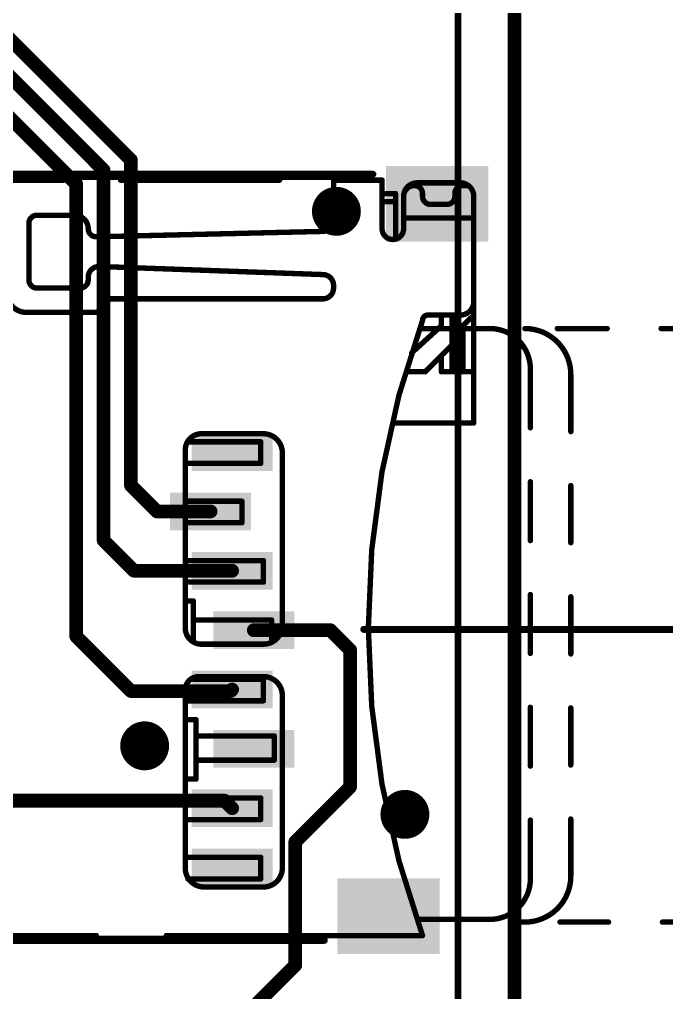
# Model space of a CAD drawing. Extents: x -7.8 to 82.2, y -8.5 to 61.7.
# Drawn here: x 55.59 to 67.59, y 28.96 to 46.99 of the extents above; entities that cross this region are included whole.
import ezdxf

# ---------------------------------------------------------------- set-up
doc = ezdxf.new("R2010")
doc.units = 0
for name, color, linetype in [('1', 12, 'CONTINUOUS'), ('16', 132, 'CONTINUOUS'), ('18', 110, 'CONTINUOUS'), ('20', 53, 'CONTINUOUS'), ('21', 40, 'CONTINUOUS'), ('22', 6, 'CONTINUOUS'), ('47', 253, 'CONTINUOUS'), ('51', 253, 'CONTINUOUS')]:
    doc.layers.add(name, color=color, linetype=linetype)

# ---------------------------------------------------------------- blocks, each defined once
blk = doc.blocks.new('RECT')
blk.add_solid([(-0.5, -0.5), (0.5, -0.5), (-0.5, 0.5), (0.5, 0.5)])
blk = doc.blocks.new('ROUNDV')
at = {"const_width": 0.5}
blk.add_lwpolyline([(0, -0.25, 1), (0, 0.25, 1), (0, -0.25)], format="xyb", dxfattribs=at)

msp = doc.modelspace()

# ---------------------------------------------------------------- linework, layer by layer
at = {"layer": '1', "const_width": 0.254}
for points in [[(64.77, 0), (64.77, 52.578)], [(57.658, 44.384), (51.496, 50.546)], [(57.15, 44.196), (53.594, 47.752)], [(54.102, 46.482), (56.642, 43.942)], [(57.658, 38.354), (57.658, 44.384)], [(57.15, 37.338), (57.15, 44.196)], [(56.642, 43.942), (56.642, 35.56)], [(58.14, 37.872), (57.658, 38.354)], [(59.135, 37.872), (58.14, 37.872)], [(57.716, 36.772), (57.15, 37.338)], [(59.535, 36.772), (57.716, 36.772)], [(59.935, 35.672), (61.356, 35.672)], [(61.356, 35.672), (61.722, 35.306)], [(56.642, 35.56), (57.658, 34.544)], [(61.722, 35.306), (61.722, 32.766)], [(57.658, 34.544), (59.507, 34.544)], [(59.507, 34.544), (59.535, 34.572)], [(61.722, 32.766), (60.706, 31.75)], [(52.832, 32.512), (59.395, 32.512)], [(59.395, 32.512), (59.535, 32.372)], [(60.706, 31.75), (60.706, 29.464)], [(60.706, 29.464), (59.69, 28.448)]]:
    msp.add_lwpolyline(points, dxfattribs=at)
at = {"layer": '1', "const_width": 0.127}
for points in [[(57.7215, 44.384, 1), (57.5945, 44.384)], [(57.6131, 44.3391, 1), (57.7029, 44.4289)], [(57.2135, 44.196, 1), (57.0865, 44.196)], [(57.1051, 44.1511, 1), (57.1949, 44.2409)], [(56.7055, 43.942, 1), (56.5785, 43.942)], [(56.5971, 43.8971, 1), (56.6869, 43.9869)], [(57.7029, 38.3989, 1), (57.6131, 38.3091)], [(57.5945, 38.354, 1), (57.7215, 38.354)], [(58.14, 37.9355, 1), (58.14, 37.8085)], [(58.0951, 37.8271, 1), (58.1849, 37.9169)], [(59.135, 37.8085, 1), (59.135, 37.9355)], [(57.1949, 37.3829, 1), (57.1051, 37.2931)], [(57.0865, 37.338, 1), (57.2135, 37.338)], [(57.716, 36.8355, 1), (57.716, 36.7085)], [(57.6711, 36.7271, 1), (57.7609, 36.8169)], [(59.535, 36.7085, 1), (59.535, 36.8355)], [(59.935, 35.7355, 1), (59.935, 35.6085)], [(61.4009, 35.7169, 1), (61.3111, 35.6271)], [(61.356, 35.6085, 1), (61.356, 35.7355)], [(56.6869, 35.6049, 1), (56.5971, 35.5151)], [(56.5785, 35.56, 1), (56.7055, 35.56)], [(61.7855, 35.306, 1), (61.6585, 35.306)], [(61.6771, 35.2611, 1), (61.7669, 35.3509)], [(57.658, 34.6075, 1), (57.658, 34.4805)], [(57.6131, 34.4991, 1), (57.7029, 34.5889)], [(59.4621, 34.5889, 1), (59.5519, 34.4991)], [(59.5799, 34.5271, 1), (59.4901, 34.6169)], [(59.507, 34.4805, 1), (59.507, 34.6075)], [(61.6585, 32.766, 1), (61.7855, 32.766)], [(61.7669, 32.7211, 1), (61.6771, 32.8109)], [(59.4399, 32.5569, 1), (59.3501, 32.4671)], [(59.395, 32.4485, 1), (59.395, 32.5755)], [(59.4901, 32.3271, 1), (59.5799, 32.4169)], [(60.7695, 31.75, 1), (60.6425, 31.75)], [(60.6611, 31.7949, 1), (60.7509, 31.7051)], [(60.7509, 29.4191, 1), (60.6611, 29.5089)], [(60.6425, 29.464, 1), (60.7695, 29.464)]]:
    msp.add_lwpolyline(points, format="xyb", dxfattribs=at)
at = {"layer": '16', "const_width": 0.254}
msp.add_lwpolyline([(64.77, 0), (64.77, 52.578)], dxfattribs=at)
at = {"layer": '20'}
msp.add_line((64.77, 50.038), (64.77, 2.54), dxfattribs=at)
at = {"layer": '21', "const_width": 0.127}
for points in [[(48.795, 44.122), (62.145, 44.122)], [(49.295, 29.922), (61.245, 29.922)]]:
    msp.add_lwpolyline(points, dxfattribs=at)
at = {"layer": '21', "const_width": 0.0635}
for points in [[(62.145, 44.0902, 1), (62.145, 44.1538)], [(61.245, 29.8903, 1), (61.245, 29.9537)]]:
    msp.add_lwpolyline(points, format="xyb", dxfattribs=at)
at = {"layer": '22', "const_width": 0.127}
msp.add_lwpolyline([(63.722, 4.989), (63.722, 47.589)], dxfattribs=at)
at = {"layer": '47', "const_width": 0.13}
msp.add_lwpolyline([(61.976, 35.687), (82.087, 35.687)], dxfattribs=at)
at = {"layer": '47', "const_width": 0.065}
msp.add_lwpolyline([(61.976, 35.7195, 1), (61.976, 35.6545)], format="xyb", dxfattribs=at)
at = {"layer": '51', "const_width": 0.1}
for points in [[(56.415, 44.012), (55.365, 44.012)], [(57.465, 44.062), (56.415, 44.062)], [(56.415, 44.062), (56.415, 44.012)], [(57.465, 44.012), (57.465, 44.062)], [(60.415, 44.012), (57.465, 44.012)], [(61.415, 44.062), (60.415, 44.062)], [(60.415, 44.062), (60.415, 44.012)], [(61.415, 44.012), (61.415, 44.062)], [(62.315, 44.012), (61.415, 44.012)], [(61.415, 44.012), (61.415, 43.262)], [(62.315, 43.112), (62.315, 44.012)], [(63.765, 43.962), (62.965, 43.962)], [(63.915, 43.912), (63.815, 43.912)], [(62.365, 43.762), (62.565, 43.762)], [(62.565, 43.612), (62.365, 43.612)], [(62.565, 43.612), (62.565, 43.762)], [(62.565, 42.962), (62.565, 43.612)], [(62.715, 43.712), (62.715, 43.312)], [(63.065, 43.712), (63.065, 43.762)], [(63.665, 43.762), (63.665, 43.712)], [(64.015, 43.312), (64.015, 43.712)], [(63.515, 43.562), (63.215, 43.562)], [(56.615, 43.362), (55.915, 43.362)], [(62.715, 43.312), (62.715, 43.112)], [(62.715, 43.312), (64.015, 43.312)], [(64.015, 41.762), (64.015, 43.312)], [(55.765, 43.212), (55.765, 42.162)], [(61.215, 43.062), (57.015, 42.962)], [(57.065, 42.412), (61.215, 42.262)], [(56.865, 42.162), (56.865, 42.212)], [(55.915, 42.012), (56.715, 42.012)], [(61.415, 42.062), (61.415, 42.012)], [(57.265, 41.812), (57.065, 41.612)], [(61.215, 41.812), (57.265, 41.812)], [(64.015, 41.762), (64.015, 40.462)], [(57.015, 41.562), (55.715, 41.562)], [(63.165, 41.512), (63.415, 41.512)], [(63.415, 41.512), (63.765, 41.512)], [(63.415, 41.512), (63.415, 41.312)], [(63.615, 40.962), (63.615, 41.462)], [(63.965, 41.462), (63.815, 41.312)], [(63.415, 41.312), (62.865, 40.812)], [(64.315, 41.262), (63.015, 41.262)], [(63.815, 40.462), (63.815, 41.312)], [(66.49, 41.262), (65.565, 41.262)], [(68.415, 41.262), (67.49, 41.262)], [(63.115, 40.462), (63.615, 40.962)], [(63.615, 40.962), (63.615, 40.462)], [(63.415, 40.462), (63.415, 40.712)], [(62.765, 40.462), (63.115, 40.462)], [(63.615, 40.462), (63.415, 40.462)], [(63.815, 40.462), (63.615, 40.462)], [(64.015, 40.462), (63.815, 40.462)], [(64.015, 40.462), (64.015, 39.512)], [(65.065, 39.422), (65.065, 40.512)], [(65.815, 39.352), (65.815, 40.412)], [(64.015, 39.512), (62.515, 39.512)], [(58.965, 39.312), (60.115, 39.312)], [(60.065, 39.162), (58.715, 39.162)], [(60.065, 38.762), (60.065, 39.162)], [(58.665, 38.762), (58.665, 39.012)], [(60.465, 38.962), (60.465, 35.762)], [(58.665, 38.062), (58.665, 38.762)], [(58.665, 38.762), (60.065, 38.762)], [(65.065, 37.332), (65.065, 38.422)], [(65.815, 37.292), (65.815, 38.352)], [(58.665, 37.662), (58.665, 38.062)], [(59.715, 38.062), (58.665, 38.062)], [(59.715, 37.662), (59.715, 38.062)], [(58.665, 36.562), (58.665, 37.662)], [(58.665, 37.662), (59.715, 37.662)], [(60.115, 36.962), (58.715, 36.962)], [(60.115, 36.562), (60.115, 36.962)], [(58.665, 36.212), (58.665, 36.562)], [(58.665, 36.562), (60.115, 36.562)], [(58.665, 35.712), (58.665, 36.212)], [(58.815, 36.212), (58.665, 36.212)], [(58.815, 35.862), (58.815, 36.212)], [(65.065, 35.242), (65.065, 36.332)], [(65.815, 35.232), (65.815, 36.292)], [(58.815, 35.462), (58.815, 35.862)], [(58.815, 35.862), (60.265, 35.862)], [(60.265, 35.862), (60.265, 35.512)], [(60.115, 35.412), (58.965, 35.412)], [(60.115, 34.762), (58.815, 34.762)], [(58.915, 34.812), (60.115, 34.812)], [(60.115, 34.362), (60.115, 34.762)], [(58.665, 34.362), (58.665, 34.562)], [(60.465, 34.462), (60.465, 31.262)], [(58.665, 34.012), (58.665, 34.362)], [(58.665, 34.362), (60.115, 34.362)], [(65.065, 33.152), (65.065, 34.242)], [(65.815, 33.172), (65.815, 34.232)], [(58.665, 32.912), (58.665, 34.012)], [(58.865, 34.012), (58.665, 34.012)], [(58.865, 33.712), (58.865, 34.012)], [(58.865, 33.262), (58.865, 33.712)], [(60.315, 33.712), (58.865, 33.712)], [(60.315, 33.262), (60.315, 33.712)], [(58.865, 32.912), (58.865, 33.262)], [(58.865, 33.262), (60.315, 33.262)], [(58.665, 32.562), (58.665, 32.912)], [(58.665, 32.912), (58.865, 32.912)], [(58.665, 32.162), (58.665, 32.562)], [(60.065, 32.562), (58.665, 32.562)], [(60.065, 32.162), (60.065, 32.562)], [(58.665, 31.462), (58.665, 32.162)], [(58.665, 32.162), (60.065, 32.162)], [(65.065, 31.062), (65.065, 32.152)], [(65.815, 31.112), (65.815, 32.172)], [(58.665, 31.262), (58.665, 31.462)], [(60.065, 31.462), (58.665, 31.462)], [(60.065, 31.062), (60.065, 31.462)], [(58.715, 31.062), (60.065, 31.062)], [(60.115, 30.912), (59.015, 30.912)], [(63.015, 30.312), (64.315, 30.312)], [(64.815, 30.262), (64.965, 30.262)], [(65.615, 30.262), (66.515, 30.262)], [(67.515, 30.262), (68.415, 30.262)], [(51.965, 30.012), (57.015, 30.012)], [(57.015, 30.012), (57.015, 29.962)], [(57.015, 29.962), (58.315, 29.962)], [(58.315, 29.962), (58.315, 30.012)], [(58.315, 30.012), (63.065, 30.012)]]:
    msp.add_lwpolyline(points, dxfattribs=at)
at = {"layer": '51'}
for points, const_width in [([(56.415, 44.087, 1), (56.415, 44.037)], 0.05), ([(56.44, 44.062, 1), (56.39, 44.062)], 0.05), ([(56.39, 44.012, 1), (56.44, 44.012)], 0.05), ([(56.415, 43.987, 1), (56.415, 44.037)], 0.05), ([(57.49, 44.062, 1), (57.44, 44.062)], 0.05), ([(57.465, 44.037, 1), (57.465, 43.987)], 0.05), ([(57.44, 44.012, 1), (57.49, 44.012)], 0.05), ([(57.465, 44.037, 1), (57.465, 44.087)], 0.05), ([(60.415, 44.087, 1), (60.415, 44.037)], 0.05), ([(60.44, 44.062, 1), (60.39, 44.062)], 0.05), ([(60.39, 44.012, 1), (60.44, 44.012)], 0.05), ([(60.415, 43.987, 1), (60.415, 44.037)], 0.05), ([(61.44, 44.062, 1), (61.39, 44.062)], 0.05), ([(61.415, 44.037, 1), (61.415, 43.987)], 0.05), ([(61.44, 44.012, 1), (61.39, 44.012)], 0.05), ([(61.39, 44.012, 1), (61.44, 44.012)], 0.05), ([(61.415, 44.037, 1), (61.415, 44.087)], 0.05), ([(62.34, 44.012, 1), (62.29, 44.012)], 0.05), ([(62.315, 43.987, 1), (62.315, 44.037)], 0.05), ([(62.965, 43.962, 0.4142), (62.715, 43.712)], 0.1), ([(62.965, 43.987, 1), (62.965, 43.937)], 0.05), ([(62.965, 43.937, 1), (62.965, 43.987)], 0.05), ([(63.915, 43.912, 0.1623), (63.765, 43.962)], 0.1), ([(63.765, 43.987, 1), (63.765, 43.937)], 0.05), ([(63.765, 43.937, 1), (63.765, 43.987)], 0.05), ([(62.915, 43.912, 0.4142), (62.715, 43.712)], 0.1), ([(63.065, 43.762, 0.4142), (62.915, 43.912)], 0.1), ([(62.915, 43.937, 1), (62.915, 43.887)], 0.05), ([(62.915, 43.887, 1), (62.915, 43.937)], 0.05), ([(63.815, 43.912, 0.4142), (63.665, 43.762)], 0.1), ([(63.815, 43.937, 1), (63.815, 43.887)], 0.05), ([(63.815, 43.887, 1), (63.815, 43.937)], 0.05), ([(64.015, 43.712, 0.2361), (63.915, 43.912)], 0.1), ([(63.93, 43.932, 1), (63.9, 43.892)], 0.05), ([(63.9, 43.892, 1), (63.93, 43.932)], 0.05), ([(63.915, 43.887, 1), (63.915, 43.937)], 0.05), ([(62.365, 43.787, 1), (62.365, 43.737)], 0.05), ([(62.365, 43.637, 1), (62.365, 43.587)], 0.05), ([(62.59, 43.762, 1), (62.54, 43.762)], 0.05), ([(62.59, 43.612, 1), (62.54, 43.612)], 0.05), ([(62.565, 43.737, 1), (62.565, 43.787)], 0.05), ([(62.565, 43.587, 1), (62.565, 43.637)], 0.05), ([(62.74, 43.712, 1), (62.69, 43.712)], 0.05), ([(62.69, 43.712, 1), (62.74, 43.712)], 0.05), ([(62.69, 43.712, 1), (62.74, 43.712)], 0.05), ([(63.09, 43.762, 1), (63.04, 43.762)], 0.05), ([(63.04, 43.762, 1), (63.09, 43.762)], 0.05), ([(63.065, 43.712, 0.4142), (63.215, 43.562)], 0.1), ([(63.09, 43.712, 1), (63.04, 43.712)], 0.05), ([(63.04, 43.712, 1), (63.09, 43.712)], 0.05), ([(63.515, 43.562, 0.4142), (63.665, 43.712)], 0.1), ([(63.69, 43.762, 1), (63.64, 43.762)], 0.05), ([(63.64, 43.762, 1), (63.69, 43.762)], 0.05), ([(63.69, 43.712, 1), (63.64, 43.712)], 0.05), ([(63.64, 43.712, 1), (63.69, 43.712)], 0.05), ([(64.04, 43.712, 1), (63.99, 43.712)], 0.05), ([(63.99, 43.712, 1), (64.04, 43.712)], 0.05), ([(62.54, 43.612, 1), (62.59, 43.612)], 0.05), ([(63.215, 43.587, 1), (63.215, 43.537)], 0.05), ([(63.215, 43.537, 1), (63.215, 43.587)], 0.05), ([(63.515, 43.587, 1), (63.515, 43.537)], 0.05), ([(63.515, 43.537, 1), (63.515, 43.587)], 0.05), ([(55.915, 43.362, 0.4142), (55.765, 43.212)], 0.1), ([(55.915, 43.387, 1), (55.915, 43.337)], 0.05), ([(55.915, 43.337, 1), (55.915, 43.387)], 0.05), ([(56.865, 43.112, 0.4142), (56.615, 43.362)], 0.1), ([(56.615, 43.387, 1), (56.615, 43.337)], 0.05), ([(56.615, 43.337, 1), (56.615, 43.387)], 0.05), ([(61.215, 43.062, 0.4142), (61.415, 43.262)], 0.1), ([(61.44, 43.262, 1), (61.39, 43.262)], 0.05), ([(61.39, 43.262, 1), (61.44, 43.262)], 0.05), ([(62.74, 43.312, 1), (62.69, 43.312)], 0.05), ([(62.715, 43.337, 1), (62.715, 43.287)], 0.05), ([(62.69, 43.312, 1), (62.74, 43.312)], 0.05), ([(64.04, 43.312, 1), (63.99, 43.312)], 0.05), ([(63.99, 43.312, 1), (64.04, 43.312)], 0.05), ([(64.015, 43.287, 1), (64.015, 43.337)], 0.05), ([(55.79, 43.212, 1), (55.74, 43.212)], 0.05), ([(55.74, 43.212, 1), (55.79, 43.212)], 0.05), ([(56.865, 43.112, 0.4142), (57.015, 42.962)], 0.1), ([(56.89, 43.112, 1), (56.84, 43.112)], 0.05), ([(56.84, 43.112, 1), (56.89, 43.112)], 0.05), ([(61.215, 43.087, 1), (61.215, 43.037)], 0.05), ([(61.2156, 43.037, 1), (61.2144, 43.087)], 0.05), ([(62.315, 43.112, 0.4142), (62.515, 42.912)], 0.1), ([(62.34, 43.112, 1), (62.29, 43.112)], 0.05), ([(62.29, 43.112, 1), (62.34, 43.112)], 0.05), ([(62.515, 42.912, 0.4142), (62.715, 43.112)], 0.1), ([(62.74, 43.112, 1), (62.69, 43.112)], 0.05), ([(62.69, 43.112, 1), (62.74, 43.112)], 0.05), ([(57.0144, 42.987, 1), (57.0156, 42.937)], 0.05), ([(57.015, 42.937, 1), (57.015, 42.987)], 0.05), ([(62.515, 42.937, 1), (62.515, 42.887)], 0.05), ([(62.515, 42.887, 1), (62.515, 42.937)], 0.05), ([(62.54, 42.962, 1), (62.59, 42.962)], 0.05), ([(57.065, 42.412, 0.4142), (56.865, 42.212)], 0.1), ([(57.0659, 42.437, 1), (57.0641, 42.387)], 0.05), ([(57.065, 42.387, 1), (57.065, 42.437)], 0.05), ([(55.765, 42.162, 0.4142), (55.915, 42.012)], 0.1), ([(55.79, 42.162, 1), (55.74, 42.162)], 0.05), ([(56.715, 42.012, 0.4142), (56.865, 42.162)], 0.1), ([(56.89, 42.212, 1), (56.84, 42.212)], 0.05), ([(56.84, 42.212, 1), (56.89, 42.212)], 0.05), ([(56.89, 42.162, 1), (56.84, 42.162)], 0.05), ([(61.415, 42.062, 0.4142), (61.215, 42.262)], 0.1), ([(61.215, 42.287, 1), (61.215, 42.237)], 0.05), ([(61.2141, 42.237, 1), (61.2159, 42.287)], 0.05), ([(55.74, 42.162, 1), (55.79, 42.162)], 0.05), ([(55.915, 42.037, 1), (55.915, 41.987)], 0.05), ([(55.915, 41.987, 1), (55.915, 42.037)], 0.05), ([(56.715, 42.037, 1), (56.715, 41.987)], 0.05), ([(56.715, 41.987, 1), (56.715, 42.037)], 0.05), ([(56.84, 42.162, 1), (56.89, 42.162)], 0.05), ([(61.215, 41.812, 0.4142), (61.415, 42.012)], 0.1), ([(61.44, 42.062, 1), (61.39, 42.062)], 0.05), ([(61.39, 42.062, 1), (61.44, 42.062)], 0.05), ([(61.44, 42.012, 1), (61.39, 42.012)], 0.05), ([(61.39, 42.012, 1), (61.44, 42.012)], 0.05), ([(55.365, 41.912, 0.4142), (55.715, 41.562)], 0.1), ([(57.265, 41.837, 1), (57.265, 41.787)], 0.05), ([(57.2827, 41.7943, 1), (57.2473, 41.8297)], 0.05), ([(61.215, 41.837, 1), (61.215, 41.787)], 0.05), ([(61.215, 41.787, 1), (61.215, 41.837)], 0.05), ([(57.015, 41.562, 0.4142), (57.065, 41.612)], 0.1), ([(57.09, 41.612, 1), (57.04, 41.612)], 0.05), ([(63.765, 41.512, 0.4142), (64.015, 41.762)], 0.1), ([(64.04, 41.762, 1), (63.99, 41.762)], 0.05), ([(64.04, 41.762, 1), (63.99, 41.762)], 0.05), ([(63.99, 41.762, 1), (64.04, 41.762)], 0.05), ([(55.715, 41.587, 1), (55.715, 41.537)], 0.05), ([(55.715, 41.537, 1), (55.715, 41.587)], 0.05), ([(57.015, 41.587, 1), (57.015, 41.537)], 0.05), ([(57.015, 41.537, 1), (57.015, 41.587)], 0.05), ([(57.0473, 41.6297, 1), (57.0827, 41.5943)], 0.05), ([(63.165, 41.512, 0.4142), (63.065, 41.412)], 0.1), ([(63.165, 41.537, 1), (63.165, 41.487)], 0.05), ([(63.165, 41.487, 1), (63.165, 41.537)], 0.05), ([(63.415, 41.537, 1), (63.415, 41.487)], 0.05), ([(63.44, 41.512, 1), (63.39, 41.512)], 0.05), ([(63.415, 41.487, 1), (63.415, 41.537)], 0.05), ([(63.64, 41.462, 1), (63.59, 41.462)], 0.05), ([(63.665, 41.462, 0.4142), (63.815, 41.312)], 0.1), ([(63.69, 41.462, 1), (63.64, 41.462)], 0.05), ([(63.765, 41.537, 1), (63.765, 41.487)], 0.05), ([(63.765, 41.487, 1), (63.765, 41.537)], 0.05), ([(63.9827, 41.4443, 1), (63.9473, 41.4797)], 0.05), ([(63.065, 41.412, 0.1763), (63.065, 30.012)], 0.1), ([(63.015, 41.287, 1), (63.015, 41.237)], 0.05), ([(63.04, 41.412, 1), (63.09, 41.412)], 0.05), ([(63.0885, 41.4034, 1), (63.0415, 41.4206)], 0.05), ([(63.39, 41.312, 1), (63.44, 41.312)], 0.05), ([(63.4318, 41.2935, 1), (63.3982, 41.3305)], 0.05), ([(63.84, 41.312, 1), (63.79, 41.312)], 0.05), ([(63.7973, 41.3297, 1), (63.8327, 41.2943)], 0.05), ([(63.815, 41.287, 1), (63.815, 41.337)], 0.05), ([(65.065, 40.512, 0.4142), (64.315, 41.262)], 0.1), ([(64.315, 41.287, 1), (64.315, 41.237)], 0.05), ([(64.315, 41.237, 1), (64.315, 41.287)], 0.05), ([(65.815, 40.412, 0.4142), (64.965, 41.262)], 0.1), ([(64.965, 41.287, 1), (64.965, 41.237)], 0.05), ([(65.565, 41.287, 1), (65.565, 41.237)], 0.05), ([(66.49, 41.237, 1), (66.49, 41.287)], 0.05), ([(67.49, 41.287, 1), (67.49, 41.237)], 0.05), ([(63.64, 40.962, 1), (63.59, 40.962)], 0.05), ([(63.59, 40.962, 1), (63.64, 40.962)], 0.05), ([(63.6327, 40.9443, 1), (63.5973, 40.9797)], 0.05), ([(62.8482, 40.8305, 1), (62.8818, 40.7935)], 0.05), ([(63.44, 40.712, 1), (63.39, 40.712)], 0.05), ([(62.765, 40.487, 1), (62.765, 40.437)], 0.05), ([(63.0973, 40.4797, 1), (63.1327, 40.4443)], 0.05), ([(63.115, 40.437, 1), (63.115, 40.487)], 0.05), ([(63.415, 40.487, 1), (63.415, 40.437)], 0.05), ([(63.39, 40.462, 1), (63.44, 40.462)], 0.05), ([(63.615, 40.487, 1), (63.615, 40.437)], 0.05), ([(63.59, 40.462, 1), (63.64, 40.462)], 0.05), ([(63.615, 40.437, 1), (63.615, 40.487)], 0.05), ([(63.815, 40.487, 1), (63.815, 40.437)], 0.05), ([(63.79, 40.462, 1), (63.84, 40.462)], 0.05), ([(63.815, 40.437, 1), (63.815, 40.487)], 0.05), ([(64.04, 40.462, 1), (63.99, 40.462)], 0.05), ([(63.99, 40.462, 1), (64.04, 40.462)], 0.05), ([(64.015, 40.437, 1), (64.015, 40.487)], 0.05), ([(65.09, 40.512, 1), (65.04, 40.512)], 0.05), ([(65.04, 40.512, 1), (65.09, 40.512)], 0.05), ([(65.84, 40.412, 1), (65.79, 40.412)], 0.05), ([(65.79, 40.412, 1), (65.84, 40.412)], 0.05), ([(62.515, 39.537, 1), (62.515, 39.487)], 0.05), ([(63.99, 39.512, 1), (64.04, 39.512)], 0.05), ([(64.015, 39.487, 1), (64.015, 39.537)], 0.05), ([(58.965, 39.312, 0.4142), (58.665, 39.012)], 0.1), ([(58.965, 39.337, 1), (58.965, 39.287)], 0.05), ([(58.965, 39.287, 1), (58.965, 39.337)], 0.05), ([(60.465, 38.962, 0.4142), (60.115, 39.312)], 0.1), ([(60.115, 39.337, 1), (60.115, 39.287)], 0.05), ([(60.115, 39.287, 1), (60.115, 39.337)], 0.05), ([(65.04, 39.422, 1), (65.09, 39.422)], 0.05), ([(65.79, 39.352, 1), (65.84, 39.352)], 0.05), ([(58.715, 39.187, 1), (58.715, 39.137)], 0.05), ([(60.09, 39.162, 1), (60.04, 39.162)], 0.05), ([(60.065, 39.137, 1), (60.065, 39.187)], 0.05), ([(58.69, 39.012, 1), (58.64, 39.012)], 0.05), ([(58.64, 39.012, 1), (58.69, 39.012)], 0.05), ([(60.49, 38.962, 1), (60.44, 38.962)], 0.05), ([(60.44, 38.962, 1), (60.49, 38.962)], 0.05), ([(58.69, 38.762, 1), (58.64, 38.762)], 0.05), ([(58.665, 38.787, 1), (58.665, 38.737)], 0.05), ([(58.64, 38.762, 1), (58.69, 38.762)], 0.05), ([(60.04, 38.762, 1), (60.09, 38.762)], 0.05), ([(60.065, 38.737, 1), (60.065, 38.787)], 0.05), ([(65.09, 38.422, 1), (65.04, 38.422)], 0.05), ([(65.84, 38.352, 1), (65.79, 38.352)], 0.05), ([(58.69, 38.062, 1), (58.64, 38.062)], 0.05), ([(58.665, 38.087, 1), (58.665, 38.037)], 0.05), ([(58.64, 38.062, 1), (58.69, 38.062)], 0.05), ([(59.74, 38.062, 1), (59.69, 38.062)], 0.05), ([(59.715, 38.037, 1), (59.715, 38.087)], 0.05), ([(58.69, 37.662, 1), (58.64, 37.662)], 0.05), ([(58.665, 37.687, 1), (58.665, 37.637)], 0.05), ([(59.715, 37.637, 1), (59.715, 37.687)], 0.05), ([(58.64, 37.662, 1), (58.69, 37.662)], 0.05), ([(59.69, 37.662, 1), (59.74, 37.662)], 0.05), ([(65.04, 37.332, 1), (65.09, 37.332)], 0.05), ([(65.79, 37.292, 1), (65.84, 37.292)], 0.05), ([(58.715, 36.987, 1), (58.715, 36.937)], 0.05), ([(60.14, 36.962, 1), (60.09, 36.962)], 0.05), ([(60.115, 36.937, 1), (60.115, 36.987)], 0.05), ([(58.69, 36.562, 1), (58.64, 36.562)], 0.05), ([(58.665, 36.587, 1), (58.665, 36.537)], 0.05), ([(60.115, 36.537, 1), (60.115, 36.587)], 0.05), ([(58.64, 36.562, 1), (58.69, 36.562)], 0.05), ([(60.09, 36.562, 1), (60.14, 36.562)], 0.05), ([(58.69, 36.212, 1), (58.64, 36.212)], 0.05), ([(58.665, 36.237, 1), (58.665, 36.187)], 0.05), ([(58.84, 36.212, 1), (58.79, 36.212)], 0.05), ([(58.815, 36.187, 1), (58.815, 36.237)], 0.05), ([(65.09, 36.332, 1), (65.04, 36.332)], 0.05), ([(65.84, 36.292, 1), (65.79, 36.292)], 0.05), ([(58.64, 36.212, 1), (58.69, 36.212)], 0.05), ([(58.84, 35.862, 1), (58.79, 35.862)], 0.05), ([(58.815, 35.887, 1), (58.815, 35.837)], 0.05), ([(60.29, 35.862, 1), (60.24, 35.862)], 0.05), ([(60.265, 35.837, 1), (60.265, 35.887)], 0.05), ([(58.665, 35.712, 0.4142), (58.965, 35.412)], 0.1), ([(58.69, 35.712, 1), (58.64, 35.712)], 0.05), ([(58.64, 35.712, 1), (58.69, 35.712)], 0.05), ([(58.79, 35.862, 1), (58.84, 35.862)], 0.05), ([(60.115, 35.412, 0.4142), (60.465, 35.762)], 0.1), ([(60.49, 35.762, 1), (60.44, 35.762)], 0.05), ([(60.44, 35.762, 1), (60.49, 35.762)], 0.05), ([(60.24, 35.512, 1), (60.29, 35.512)], 0.05), ([(58.79, 35.462, 1), (58.84, 35.462)], 0.05), ([(58.965, 35.437, 1), (58.965, 35.387)], 0.05), ([(58.965, 35.387, 1), (58.965, 35.437)], 0.05), ([(60.115, 35.437, 1), (60.115, 35.387)], 0.05), ([(60.115, 35.387, 1), (60.115, 35.437)], 0.05), ([(65.04, 35.242, 1), (65.09, 35.242)], 0.05), ([(65.79, 35.232, 1), (65.84, 35.232)], 0.05), ([(58.915, 34.812, 0.4142), (58.665, 34.562)], 0.1), ([(58.815, 34.787, 1), (58.815, 34.737)], 0.05), ([(58.915, 34.837, 1), (58.915, 34.787)], 0.05), ([(58.915, 34.787, 1), (58.915, 34.837)], 0.05), ([(60.465, 34.462, 0.4142), (60.115, 34.812)], 0.1), ([(60.115, 34.837, 1), (60.115, 34.787)], 0.05), ([(60.14, 34.762, 1), (60.09, 34.762)], 0.05), ([(60.115, 34.787, 1), (60.115, 34.837)], 0.05), ([(60.115, 34.737, 1), (60.115, 34.787)], 0.05), ([(58.69, 34.562, 1), (58.64, 34.562)], 0.05), ([(58.64, 34.562, 1), (58.69, 34.562)], 0.05), ([(60.49, 34.462, 1), (60.44, 34.462)], 0.05), ([(60.44, 34.462, 1), (60.49, 34.462)], 0.05), ([(58.69, 34.362, 1), (58.64, 34.362)], 0.05), ([(58.665, 34.387, 1), (58.665, 34.337)], 0.05), ([(58.64, 34.362, 1), (58.69, 34.362)], 0.05), ([(60.09, 34.362, 1), (60.14, 34.362)], 0.05), ([(60.115, 34.337, 1), (60.115, 34.387)], 0.05), ([(65.09, 34.242, 1), (65.04, 34.242)], 0.05), ([(65.84, 34.232, 1), (65.79, 34.232)], 0.05), ([(58.69, 34.012, 1), (58.64, 34.012)], 0.05), ([(58.665, 34.037, 1), (58.665, 33.987)], 0.05), ([(58.64, 34.012, 1), (58.69, 34.012)], 0.05), ([(58.89, 34.012, 1), (58.84, 34.012)], 0.05), ([(58.865, 33.987, 1), (58.865, 34.037)], 0.05), ([(58.89, 33.712, 1), (58.84, 33.712)], 0.05), ([(58.865, 33.737, 1), (58.865, 33.687)], 0.05), ([(58.84, 33.712, 1), (58.89, 33.712)], 0.05), ([(60.34, 33.712, 1), (60.29, 33.712)], 0.05), ([(60.315, 33.687, 1), (60.315, 33.737)], 0.05), ([(58.89, 33.262, 1), (58.84, 33.262)], 0.05), ([(58.865, 33.287, 1), (58.865, 33.237)], 0.05), ([(58.84, 33.262, 1), (58.89, 33.262)], 0.05), ([(60.29, 33.262, 1), (60.34, 33.262)], 0.05), ([(60.315, 33.237, 1), (60.315, 33.287)], 0.05), ([(65.79, 33.172, 1), (65.84, 33.172)], 0.05), ([(65.04, 33.152, 1), (65.09, 33.152)], 0.05), ([(58.69, 32.912, 1), (58.64, 32.912)], 0.05), ([(58.665, 32.937, 1), (58.665, 32.887)], 0.05), ([(58.64, 32.912, 1), (58.69, 32.912)], 0.05), ([(58.84, 32.912, 1), (58.89, 32.912)], 0.05), ([(58.865, 32.887, 1), (58.865, 32.937)], 0.05), ([(58.69, 32.562, 1), (58.64, 32.562)], 0.05), ([(58.665, 32.587, 1), (58.665, 32.537)], 0.05), ([(58.64, 32.562, 1), (58.69, 32.562)], 0.05), ([(60.09, 32.562, 1), (60.04, 32.562)], 0.05), ([(60.065, 32.537, 1), (60.065, 32.587)], 0.05), ([(58.69, 32.162, 1), (58.64, 32.162)], 0.05), ([(58.665, 32.187, 1), (58.665, 32.137)], 0.05), ([(58.64, 32.162, 1), (58.69, 32.162)], 0.05), ([(60.04, 32.162, 1), (60.09, 32.162)], 0.05), ([(60.065, 32.137, 1), (60.065, 32.187)], 0.05), ([(65.09, 32.152, 1), (65.04, 32.152)], 0.05), ([(65.84, 32.172, 1), (65.79, 32.172)], 0.05), ([(58.69, 31.462, 1), (58.64, 31.462)], 0.05), ([(58.665, 31.487, 1), (58.665, 31.437)], 0.05), ([(58.64, 31.462, 1), (58.69, 31.462)], 0.05), ([(60.09, 31.462, 1), (60.04, 31.462)], 0.05), ([(60.065, 31.437, 1), (60.065, 31.487)], 0.05), ([(58.665, 31.262, 0.4142), (59.015, 30.912)], 0.1), ([(58.69, 31.262, 1), (58.64, 31.262)], 0.05), ([(58.64, 31.262, 1), (58.69, 31.262)], 0.05), ([(60.115, 30.912, 0.4142), (60.465, 31.262)], 0.1), ([(60.49, 31.262, 1), (60.44, 31.262)], 0.05), ([(60.44, 31.262, 1), (60.49, 31.262)], 0.05), ([(58.715, 31.087, 1), (58.715, 31.037)], 0.05), ([(60.04, 31.062, 1), (60.09, 31.062)], 0.05), ([(60.065, 31.037, 1), (60.065, 31.087)], 0.05), ([(64.315, 30.312, 0.4142), (65.065, 31.062)], 0.1), ([(64.965, 30.262, 0.4142), (65.815, 31.112)], 0.1), ([(65.09, 31.062, 1), (65.04, 31.062)], 0.05), ([(65.04, 31.062, 1), (65.09, 31.062)], 0.05), ([(65.84, 31.112, 1), (65.79, 31.112)], 0.05), ([(65.79, 31.112, 1), (65.84, 31.112)], 0.05), ([(59.015, 30.937, 1), (59.015, 30.887)], 0.05), ([(59.015, 30.887, 1), (59.015, 30.937)], 0.05), ([(60.115, 30.937, 1), (60.115, 30.887)], 0.05), ([(60.115, 30.887, 1), (60.115, 30.937)], 0.05), ([(63.015, 30.337, 1), (63.015, 30.287)], 0.05), ([(64.315, 30.337, 1), (64.315, 30.287)], 0.05), ([(64.315, 30.287, 1), (64.315, 30.337)], 0.05), ([(64.815, 30.287, 1), (64.815, 30.237)], 0.05), ([(64.965, 30.287, 1), (64.965, 30.237)], 0.05), ([(64.965, 30.237, 1), (64.965, 30.287)], 0.05), ([(65.615, 30.287, 1), (65.615, 30.237)], 0.05), ([(66.515, 30.237, 1), (66.515, 30.287)], 0.05), ([(67.515, 30.287, 1), (67.515, 30.237)], 0.05), ([(57.04, 30.012, 1), (56.99, 30.012)], 0.05), ([(57.015, 29.987, 1), (57.015, 29.937)], 0.05), ([(56.99, 29.962, 1), (57.04, 29.962)], 0.05), ([(57.015, 29.987, 1), (57.015, 30.037)], 0.05), ([(58.34, 30.012, 1), (58.29, 30.012)], 0.05), ([(58.315, 30.037, 1), (58.315, 29.987)], 0.05), ([(58.29, 29.962, 1), (58.34, 29.962)], 0.05), ([(58.315, 29.937, 1), (58.315, 29.987)], 0.05), ([(63.0415, 30.0034, 1), (63.0885, 30.0206)], 0.05), ([(63.065, 29.987, 1), (63.065, 30.037)], 0.05)]:
    msp.add_lwpolyline(points, format="xyb", dxfattribs=dict(at, const_width=const_width))

# ---------------------------------------------------------------- block references
at = {"layer": '1', "rotation": 90}
for p, xscale, yscale in [((63.335, 43.572), 1.4, 1.9), ((59.535, 38.972), 0.7, 1.5), ((59.135, 37.872), 0.7, 1.5), ((59.535, 36.772), 0.7, 1.5), ((59.935, 35.672), 0.7, 1.5), ((59.535, 34.572), 0.7, 1.5), ((59.935, 33.472), 0.7, 1.5), ((59.535, 32.372), 0.7, 1.5), ((59.535, 31.272), 0.7, 1.5), ((62.435, 30.372), 1.4, 1.9)]:
    msp.add_blockref('RECT', p, dxfattribs=dict(at, xscale=xscale, yscale=yscale))
at = {"layer": '18', "xscale": 0.9064, "yscale": 0.9064}
for p in [(61.468, 43.434), (61.468, 43.434), (57.912, 33.528), (57.912, 33.528), (62.738, 32.258), (62.738, 32.258)]:
    msp.add_blockref('ROUNDV', p, dxfattribs=at)

doc.saveas('drawing.dxf')
